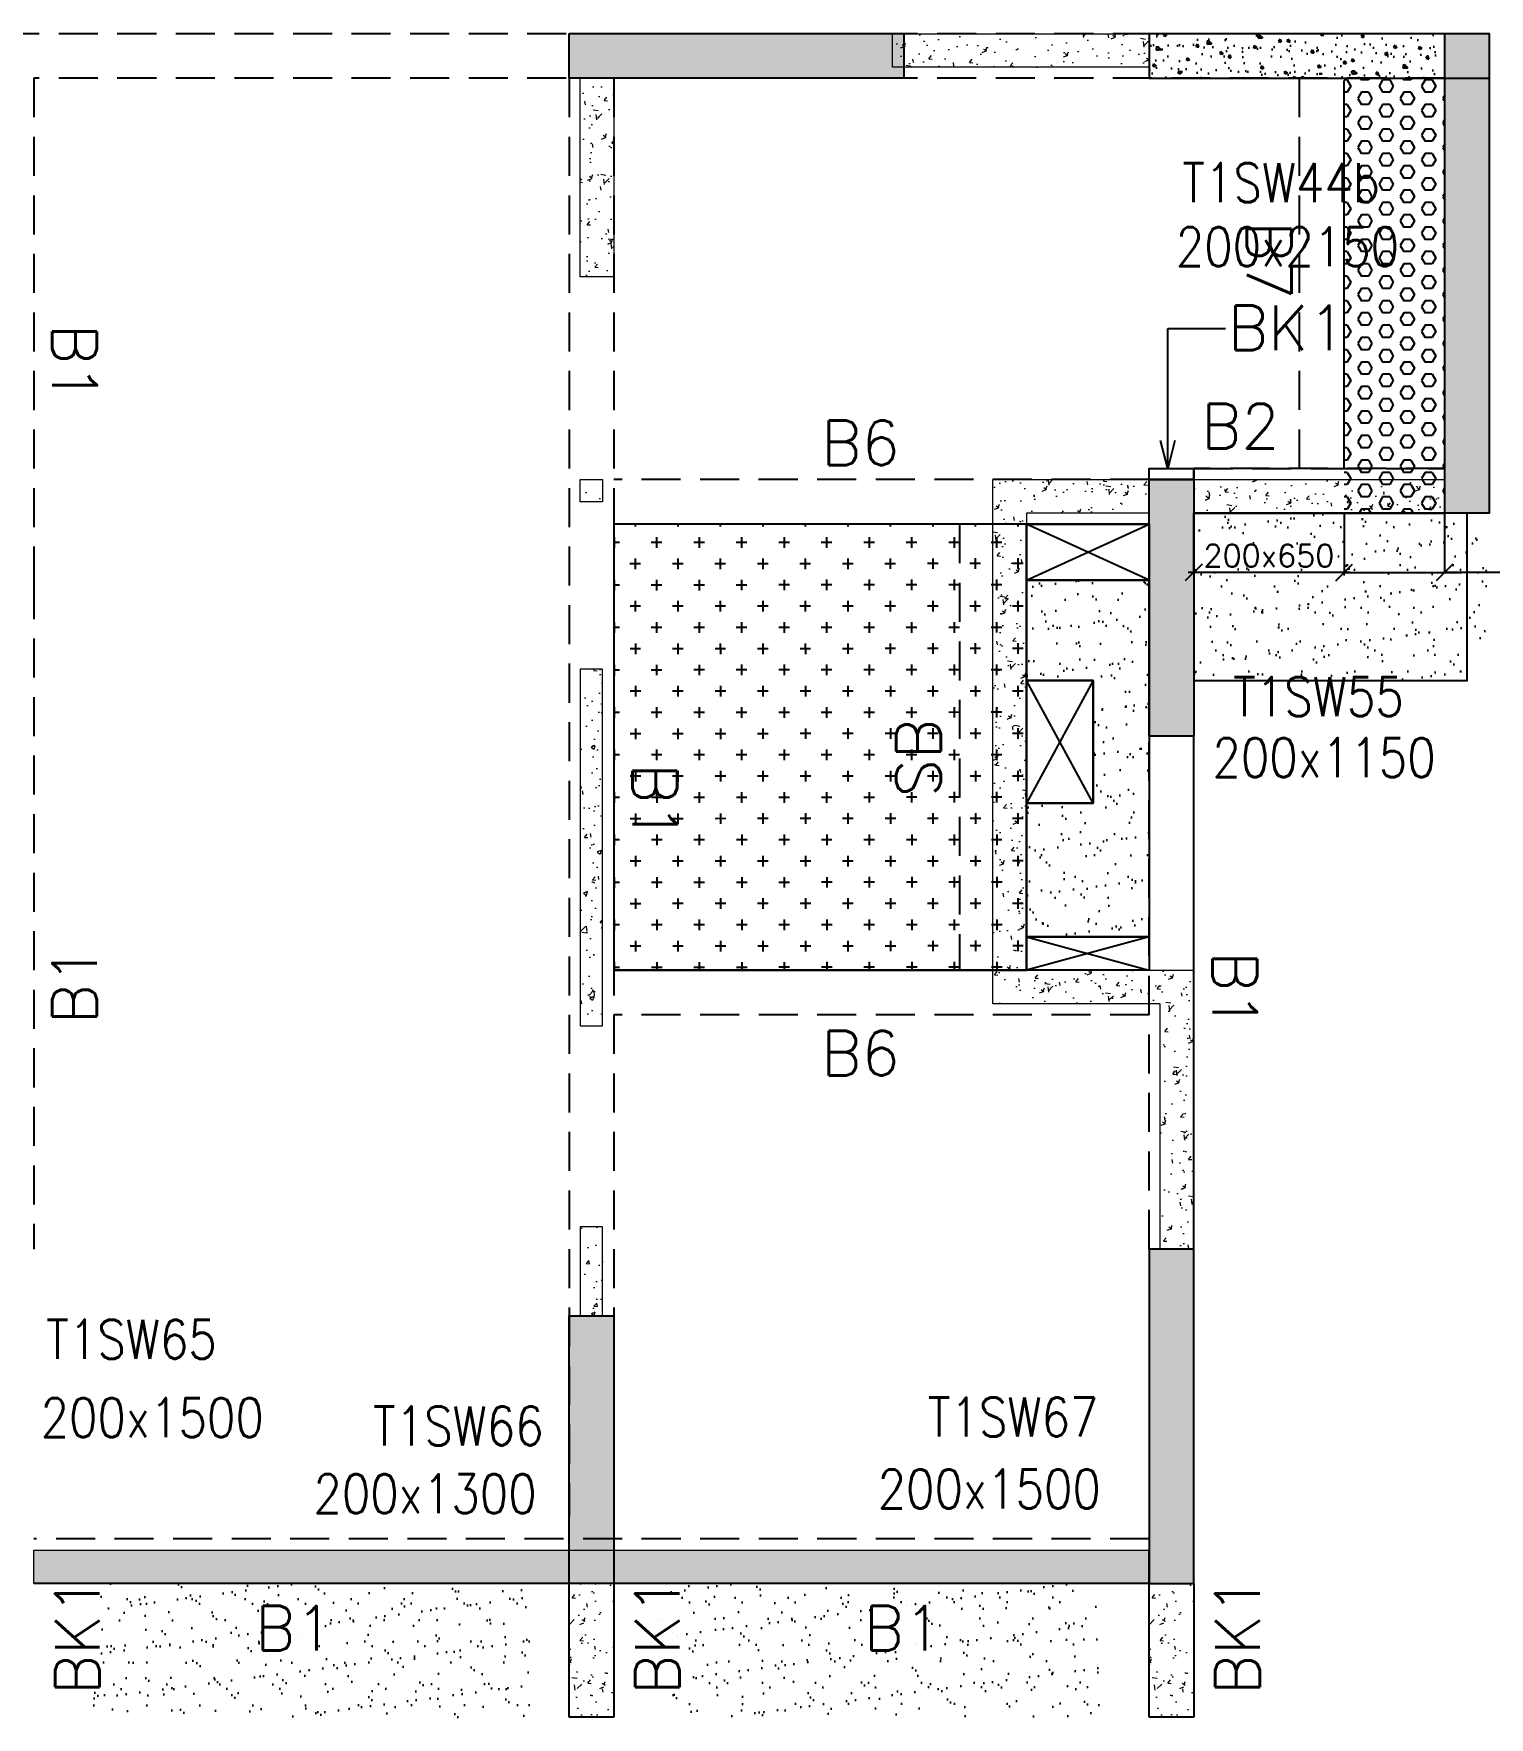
# Model space of a CAD drawing. Header units: millimetres. Extents: x 1078357 to 2594950, y -4969473 to -4636555.
# Drawn here: x 1702050 to 1708575, y -4674681 to -4667131 of the extents above; entities that cross this region are included whole.
import ezdxf

# ---------------------------------------------------------------- set-up
doc = ezdxf.new("R2010")
doc.units = ezdxf.units.MM
doc.header["$PDMODE"] = 35
for name, pattern in [('CONTINOUS', [0]), ('HIDDEN', [0.375, 0.25, -0.125]), ('New Retail block$0$CONTINOUS', [0])]:
    doc.linetypes.add(name, pattern=pattern)
doc.layers.get('0').update_dxf_attribs({"lineweight": 0})
doc.layers.get('Defpoints').update_dxf_attribs({"lineweight": 0})
for name, color, linetype, lineweight in [('A-_ANOTDIMA_D-', 6, 'Continuous', 13), ('COL. NO.', 30, 'Continuous', 25), ('COL. SIZE', 7, 'Continuous', 25), ('DIM', 9, 'Continuous', 25), ('HATCH', 8, 'Continuous', 30), ('RCC UPSTAND', 43, 'Continuous', 30), ('S-NON STR RCC WALL', 8, 'Continuous', 0)]:
    doc.layers.add(name, color=color, linetype=linetype, lineweight=lineweight)
for name, color, linetype in [('B-200x325', 201, 'HIDDEN'), ('B-200x375', 41, 'HIDDEN'), ('B-200x400', 44, 'HIDDEN'), ('B-200x650', 241, 'HIDDEN'), ('B-300xSLAB THK.', 151, 'Continuous'), ('BK1-200x650', 241, 'HIDDEN'), ('DC BEAM NO.', 7, 'Continuous'), ('DROP SLAB', 8, 'Continuous'), ('NON STR. RCC WALL', 6, 'Continuous'), ('S-COLUMN_SHEAR WALL', 1, 'Continuous'), ('S-PROJECTION', 54, 'New Retail block$0$CONTINOUS'), ('SLAB FOLD', 8, 'Continuous')]:
    doc.layers.add(name, color=color, linetype=linetype)
doc.styles.add('Roman', font='romans')
doc.styles.add('ROMANS', font='romans.shx', dxfattribs={"width": 0.85})
doc.dimstyles.new('HARESH', dxfattribs={"dimtxt": 150, "dimasz": 75, "dimexe": 0, "dimexo": 0, "dimgap": 25, "dimtad": 1, "dimdec": 0, "dimdsep": 46, "dimtxsty": 'Roman', "dimblk": 'OBLIQUE', "dimcen": 225, "dimdle": 25, "dimclrd": 2, "dimclre": 2, "dimclrt": 7, "dimadec": 8, "dimazin": 1, "dimtfac": 1, "dimtdec": 0, "dimtmove": 0, "dimatfit": 0, "dimfxl": 1, "dimlwd": -1, "dimlwe": -1, "dimarcsym": 0})
pattern_1 = [(50, (-4642745.6, 23291591.78), (182.184669, -15.9390855), [19.05, -209.55]), (355, (-4642745.6, 23291591.78), (-35.2434214, 191.0568452), [15.24, -167.6405842]), (100.4514447, (-4642730.41, 23291590.45), (146.9412471, 175.1177519), [16.1900088, -178.0902446]), (46.1842, (-4642745.6, 23291642.58), (271.0790409, -42.042328), [28.575, -314.325]), (96.6355576, (-4642723, 23291639.08), (237.404134, 247.4261246), [24.2850231, -267.1356082]), (351.1841512, (-4642745.6, 23291642.58), (237.404134, 247.4261246), [22.859967, -251.459732]), (21, (-4642720.2, 23291629.88), (151.6143913, -102.2651982), [19.05, -209.55]), (326, (-4642720.2, 23291629.88), (61.8020283, 184.1879661), [15.24, -167.64]), (71.451445, (-4642707.56, 23291621.36), (213.4164193, 81.9227689), [16.1900088, -178.0899376]), (37.5, (-4642745.6, 23291591.78), (3.08860325, 84.55503887), [0, -165.608, 0, -170.18, 0, -168.275]), (7.5, (-4642745.6, 23291591.78), (66.8196625, 100.18057482), [0, -97.028, 0, -161.798, 0, -64.135]), (327.5, (-4642802.24, 23291591.78), (135.59059517, -5.728744), [0, -63.5, 0, -198.12, 0, -262.89]), (317.5, (-4642827.64, 23291591.78), (148.1291814, 25.42649103), [0, -82.55, 0, -131.572, 0, -186.69])]

# ---------------------------------------------------------------- blocks, each defined once
blk = doc.blocks.new('_Oblique')
at = {"color": 0, "linetype": 'ByBlock', "lineweight": -2}
blk.add_line((-0.5, -0.5), (0.5, 0.5), dxfattribs=at)
blk = doc.blocks.new('*D1394')
at = {"layer": 'Defpoints', "color": 0, "ltscale": 700, "transparency": 16777216}
for p in [(1707924.4, -4669280.8, 0), (1708374.4, -4669280.8, 0), (1708374.4, -4669546.9)]:
    blk.add_point(p, dxfattribs=at)
at = {"layer": 'DIM', "color": 2, "ltscale": 700, "transparency": 16777216}
for p, q in [((1707924.4, -4669280.8), (1707924.4, -4669546.9)), ((1708374.4, -4669280.8), (1708374.4, -4669546.9)), ((1707924.4, -4669546.9), (1707849.4, -4669546.9)), ((1707924.4, -4669546.9), (1708374.4, -4669546.9)), ((1707924.4, -4669546.9), (1708374.4, -4669546.9)), ((1708374.4, -4669546.9), (1708449.4, -4669546.9)), ((1709330.7, -4669546.9), (1708374.4, -4669546.9))]:
    blk.add_line(p, q, dxfattribs=at)
at = {"layer": 'DIM', "color": 2, "ltscale": 700, "transparency": 16777216, "xscale": 75, "yscale": 75, "zscale": 75}
blk.add_blockref('_Oblique', (1707924.4, -4669546.9), dxfattribs=at)
at = {"layer": 'DIM', "color": 2, "ltscale": 700, "transparency": 16777216, "xscale": 75, "yscale": 75, "zscale": 75, "rotation": 180}
blk.add_blockref('_Oblique', (1708374.4, -4669546.9), dxfattribs=at)
at = {"layer": 'DIM', "color": 7, "ltscale": 700, "transparency": 16777216, "insert": (1708993.8, -4669471.9), "char_height": 150, "attachment_point": 5, "style": 'Roman'}
blk.add_mtext('{\\H0.666667x;200x400}', dxfattribs=at)
blk = doc.blocks.new('*D1395')
at = {"layer": 'Defpoints', "color": 0, "ltscale": 700, "transparency": 16777216}
for p in [(1707249.4, -4669280.8, 0), (1707924.4, -4669280.8), (1707249.4, -4669546.9)]:
    blk.add_point(p, dxfattribs=at)
at = {"layer": 'DIM', "color": 2, "ltscale": 700, "transparency": 16777216}
for p, q in [((1707249.4, -4669280.8), (1707249.4, -4669546.9)), ((1707924.4, -4669280.8), (1707924.4, -4669546.9)), ((1707949.4, -4669546.9), (1707224.4, -4669546.9))]:
    blk.add_line(p, q, dxfattribs=at)
at = {"layer": 'DIM', "color": 2, "ltscale": 700, "transparency": 16777216, "xscale": 75, "yscale": 75, "zscale": 75, "rotation": 180}
blk.add_blockref('_Oblique', (1707249.4, -4669546.9), dxfattribs=at)
at = {"layer": 'DIM', "color": 2, "ltscale": 700, "transparency": 16777216, "xscale": 75, "yscale": 75, "zscale": 75}
blk.add_blockref('_Oblique', (1707924.4, -4669546.9), dxfattribs=at)
at = {"layer": 'DIM', "color": 7, "ltscale": 700, "transparency": 16777216, "insert": (1707586.9, -4669471.9), "char_height": 150, "attachment_point": 5, "style": 'Roman'}
blk.add_mtext('{\\H0.666667x;200x650}', dxfattribs=at)
blk = doc.blocks.new('G$CD63B60BD')
at = {"layer": 'COL. NO.', "linetype": 'Continuous', "style": 'ROMANS', "width": 0.85}
for s, p in [('T1SW44b', (10548.3, 6194.4, 0)), ('T1SW55', (10776.3, 3890, -320.4)), ('T1SW65', (5455.6, 1007.6, -320.4)), ('T1SW67', (9407.6, 658.7, -320.4)), ('T1SW66', (6920.6, 619.5, -320.4))]:
    blk.add_text(s, height=175, dxfattribs=at).set_placement(p)
at = {"layer": 'COL. SIZE', "linetype": 'Continuous', "style": 'ROMANS', "width": 0.85}
for s, p in [('200x2150', (10519.3, 5907.3, -2.7)), ('200x1150', (10683.5, 3616.4, -320.4)), ('200x1500', (5430.6, 656.4, -320.4)), ('200x1300', (6653.5, 314.9, -320.4)), ('200x1500', (9182.7, 336.9, -320.4))]:
    blk.add_text(s, height=175, dxfattribs=at).set_placement(p)

msp = doc.modelspace()

# ---------------------------------------------------------------- hatches: boundary and pattern name
at = {"layer": 'DROP SLAB'}
h = msp.add_hatch(dxfattribs=at)
h.set_pattern_fill('CROSS', color=8, scale=15, angle=0.03079)
h.set_pattern_definition([(180.03079016, (-11442789.52, 51535698.25), (-95.19879988, -95.30117261), [47.625, -142.875]), (270.03079016, (-11442813.35, 51535722.05), (95.30117261, -95.19879988), [47.625, -142.875])])
h.paths.add_polyline_path([(1706499.7, -4669330.8), (1704649.6, -4669330.8), (1704649.6, -4671330.6), (1706499.7, -4671330.6)])
at = {"layer": 'HATCH'}
h = msp.add_hatch(dxfattribs=at)
h.set_pattern_fill('AR-SAND', color=8, scale=3, angle=179.97015)
h.set_pattern_definition([(37.4701541, (-2240808.39, 14013408.57), (-4.72361136, 146.8264517), [0, -115.824, 0, -129.54, 0, -123.825]), (7.4701541, (-2240808.39, 14013408.57), (134.9689868, 214.9772528), [0, -62.484, 0, -104.394, 0, -40.005]), (327.4701541, (-2240902.11, 14013408.62), (237.2979035, 0.3075449), [0, -38.1, 0, -137.16, 0, -179.07]), (317.4701541, (-2240902.11, 14013408.62), (229.1017424, 66.759465), [0, -19.05, 0, -89.916, 0, -102.87])])
h.paths.add_polyline_path([(1708574.9, -4669280.9), (1707249.9, -4669280.9), (1707249.9, -4669880.9), (1708574.9, -4669880.9)])
h = msp.add_hatch(dxfattribs=at)
h.set_pattern_fill('AR-SAND', color=8, scale=3, angle=179.97015)
h.set_pattern_definition([(37.4701541, (-2240808.3, 14013408.57), (-4.72361136, 146.8264517), [0, -115.824, 0, -129.54, 0, -123.825]), (7.4701541, (-2240808.3, 14013408.57), (134.9689868, 214.9772528), [0, -62.484, 0, -104.394, 0, -40.005]), (327.4701541, (-2240902.02, 14013408.62), (237.2979035, 0.3075449), [0, -38.1, 0, -137.16, 0, -179.07]), (317.4701541, (-2240902.02, 14013408.62), (229.1017424, 66.759465), [0, -19.05, 0, -89.916, 0, -102.87])])
h.paths.add_polyline_path([(1708474.7, -4669280.9), (1707250, -4669280.9), (1707250, -4670030.8), (1708474.7, -4670030.8)])
h = msp.add_hatch(dxfattribs=at)
h.set_pattern_fill('AR-SAND', color=8, scale=3, angle=359.97015)
h.set_pattern_definition([(37.47015413, (-3315333.55, 18697427.78), (-4.72361136, 146.8264517), [0, -115.824, 0, -129.54, 0, -123.825]), (7.4701541, (-3315333.55, 18697427.78), (134.9689868, 214.9772528), [0, -62.484, 0, -104.394, 0, -40.005]), (327.4701541, (-3315427.27, 18697427.83), (237.2979035, 0.3075449), [0, -38.1, 0, -137.16, 0, -179.07]), (317.4701541, (-3315427.27, 18697427.83), (229.1017424, 66.759465), [0, -19.05, 0, -89.916, 0, -102.87])])
h.paths.add_polyline_path([(1707049.6, -4671180.8), (1706499.6, -4671180.8), (1706499.6, -4670580.8), (1706799.6, -4670580.8), (1706799.6, -4670030.8), (1706499.6, -4670030.9), (1706499.6, -4669580.8), (1707049.6, -4669580.8)])
h = msp.add_hatch(dxfattribs=at)
h.set_pattern_fill('AR-SAND', color=8, scale=3, angle=179.97015)
h.set_pattern_definition([(37.47015413, (-3323658.1, 18697427.77), (-4.72361136, 146.8264517), [0, -115.824, 0, -129.54, 0, -123.825]), (7.4701541, (-3323658.1, 18697427.77), (134.9689868, 214.9772528), [0, -62.484, 0, -104.394, 0, -40.005]), (327.4701541, (-3323751.83, 18697427.82), (237.2979035, 0.3075449), [0, -38.1, 0, -137.16, 0, -179.07]), (317.4701541, (-3323751.83, 18697427.82), (229.1017424, 66.759465), [0, -19.05, 0, -89.916, 0, -102.87])])
h.paths.add_polyline_path([(1704274.9, -4674080.9), (1702274.9, -4674080.9), (1702274.9, -4674680.9), (1704274.9, -4674680.9)])
h = msp.add_hatch(dxfattribs=at)
h.set_pattern_fill('AR-SAND', color=8, scale=3, angle=179.97015)
h.set_pattern_definition([(37.47015413, (-3326208.1, 18697427.77), (-4.72361136, 146.8264517), [0, -115.824, 0, -129.54, 0, -123.825]), (7.4701541, (-3326208.1, 18697427.77), (134.9689868, 214.9772528), [0, -62.484, 0, -104.394, 0, -40.005]), (327.4701541, (-3326301.83, 18697427.82), (237.2979035, 0.3075449), [0, -38.1, 0, -137.16, 0, -179.07]), (317.4701541, (-3326301.83, 18697427.82), (229.1017424, 66.759465), [0, -19.05, 0, -89.916, 0, -102.87])])
h.paths.add_polyline_path([(1706824.9, -4674080.9), (1704824.9, -4674080.9), (1704824.9, -4674680.9), (1706824.9, -4674680.9)])
at = {"layer": 'RCC UPSTAND'}
h = msp.add_hatch(dxfattribs=at)
h.set_pattern_fill('AR-CONC', color=8, scale=20, angle=270)
h.set_pattern_definition([(320, (4918970.52, -2130488.22), (-12.550427, -143.4520365), [15, -165]), (265, (4918970.52, -2130488.22), (150.438427, 27.7502667), [12, -132]), (10.4514445, (4918969.48, -2130500.17), (137.887998, -115.7017693), [12.7480384, -140.2284224]), (316.1842, (4919010.52, -2130488.22), (-33.103856, -213.448266), [22.5, -247.5]), (6.6356355, (4919007.76, -2130506), (194.82372, -186.932389), [19.122068, -210.342752]), (261.184164, (4919010.52, -2130488.22), (194.82372, -186.932389), [18, -198]), (291, (4919000.52, -2130508.22), (-80.523778, -119.3814104), [15, -165]), (236, (4919000.52, -2130508.22), (145.030009, -48.6630664), [12, -132]), (341.4514447, (4918993.81, -2130518.16), (64.5062306, -168.0444753), [12.748038, -140.2284224]), (307.5, (4918970.52, -2130488.216), (66.57877077, -2.43197106), [0, -130.4, 0, -134, 0, -132.5]), (277.5, (4918970.52, -2130488.216), (78.8823424, -52.6139075), [0, -76.4, 0, -127.4, 0, -50.5]), (237.5, (4918970.52, -2130443.616), (-4.51097435, -106.7644872), [0, -50, 0, -156, 0, -207]), (227.5, (4918970.52, -2130423.62), (20.0209965, -116.6372339), [0, -65, 0, -103.6, 0, -147])])
h.paths.add_polyline_path([(1708374.7, -4667131.4), (1707049.7, -4667131.1), (1707049.7, -4667330.6), (1708374.7, -4667330.9)])
at = {"layer": 'S-COLUMN_SHEAR WALL', "lineweight": 25}
h = msp.add_hatch(color=1, dxfattribs=at)
h.dxf.hatch_style = 1
h.paths.add_polyline_path([(1704449.7, -4667130.8), (1705949.7, -4667130.8), (1705949.7, -4667330.8), (1704449.7, -4667330.8)])
h = msp.add_hatch(color=1, dxfattribs=at)
h.dxf.hatch_style = 1
h.paths.add_polyline_path([(1708374.7, -4667130.8), (1708574.7, -4667130.8), (1708574.7, -4669280.8), (1708374.7, -4669280.8)])
at = {"layer": 'S-COLUMN_SHEAR WALL', "lineweight": 25, "extrusion": (-1.00316e-06, -1.91639e-11, 1)}
h = msp.add_hatch(color=1, dxfattribs=at)
h.dxf.hatch_style = 1
h.paths.add_polyline_path([(1707049.7, -4669130.8), (1707249.7, -4669130.8), (1707249.7, -4670280.8), (1707049.7, -4670280.8)])
h = msp.add_hatch(color=1, dxfattribs=at)
h.dxf.hatch_style = 1
h.paths.add_polyline_path([(1707049.6, -4674080.8), (1707249.6, -4674080.8), (1707249.6, -4672580.8), (1707049.6, -4672580.8)])
at = {"layer": 'S-COLUMN_SHEAR WALL', "lineweight": 25}
h = msp.add_hatch(color=1, dxfattribs=at)
h.dxf.hatch_style = 1
h.paths.add_polyline_path([(1704649.6, -4672880.8), (1704649.6, -4674080.8), (1704449.6, -4674080.8), (1704449.6, -4672880.8)])
at = {"layer": 'S-NON STR RCC WALL'}
h = msp.add_hatch(dxfattribs=at)
h.set_pattern_fill('AR-CONC', color=256, angle=180)
h.set_pattern_definition([(50, (-4649810.34, 23291591.78), (182.184669, -15.9390855), [19.05, -209.55]), (355, (-4649810.34, 23291591.78), (-35.2434214, 191.0568452), [15.24, -167.6405842]), (100.4514447, (-4649795.16, 23291590.45), (146.9412471, 175.1177519), [16.1900088, -178.0902446]), (46.1842, (-4649810.34, 23291642.58), (271.0790409, -42.042328), [28.575, -314.325]), (96.6355576, (-4649787.75, 23291639.07), (237.404134, 247.4261246), [24.2850231, -267.1356082]), (351.1841512, (-4649810.34, 23291642.58), (237.404134, 247.4261246), [22.859967, -251.459732]), (21, (-4649784.94, 23291629.88), (151.6143913, -102.2651982), [19.05, -209.55]), (326, (-4649784.94, 23291629.88), (61.8020283, 184.1879661), [15.24, -167.64]), (71.451445, (-4649772.3, 23291621.35), (213.4164193, 81.9227689), [16.1900088, -178.0899376]), (37.5, (-4649810.34, 23291591.776), (3.08860325, 84.55503887), [0, -165.608, 0, -170.18, 0, -168.275]), (7.5, (-4649810.34, 23291591.78), (66.8196625, 100.18057482), [0, -97.028, 0, -161.798, 0, -64.135]), (327.5, (-4649866.984, 23291591.776), (135.59059517, -5.728744), [0, -63.5, 0, -198.12, 0, -262.89]), (317.5, (-4649892.38, 23291591.78), (148.1291814, 25.42649103), [0, -82.55, 0, -131.572, 0, -186.69])])
h.paths.add_polyline_path([(1705899.9, -4667130.9), (1707049.9, -4667130.9), (1707049.9, -4667280.9), (1705899.9, -4667280.9)])
h = msp.add_hatch(dxfattribs=at)
h.set_pattern_fill('AR-CONC', color=256, angle=180)
h.set_pattern_definition([(50, (-5747035.06, 27972320.94), (182.184669, -15.93908554), [19.05, -209.55]), (355, (-5747035.06, 27972320.94), (-35.2434214, 191.0568452), [15.24, -167.6405842]), (100.4514447, (-5747019.88, 27972319.61), (146.9412471, 175.1177519), [16.1900088, -178.0902446]), (46.1842, (-5747035.06, 27972371.74), (271.0790409, -42.042328), [28.575, -314.325]), (96.6355576, (-5747012.47, 27972368.24), (237.404134, 247.4261246), [24.2850231, -267.1356082]), (351.1841512, (-5747035.06, 27972371.74), (237.404134, 247.4261246), [22.859967, -251.459732]), (21, (-5747009.66, 27972359.04), (151.6143913, -102.2651982), [19.05, -209.55]), (326, (-5747009.66, 27972359.04), (61.8020283, 184.1879661), [15.24, -167.64]), (71.451445, (-5746997.02, 27972350.52), (213.4164193, 81.9227689), [16.1900088, -178.0899376]), (37.5, (-5747035.06, 27972320.94), (3.08860325, 84.55503887), [0, -165.608, 0, -170.18, 0, -168.275]), (7.5, (-5747035.06, 27972320.94), (66.8196625, 100.18057482), [0, -97.028, 0, -161.798, 0, -64.135]), (327.5, (-5747091.7, 27972320.94), (135.59059517, -5.72874399), [0, -63.5, 0, -198.12, 0, -262.89]), (317.5, (-5747117.1, 27972320.94), (148.1291814, 25.42649103), [0, -82.55, 0, -131.572, 0, -186.69])])
h.paths.add_polyline_path([(1704499.9, -4667330.9), (1704649.9, -4667330.9), (1704649.9, -4668220.8), (1704499.9, -4668220.8)])
h = msp.add_hatch(dxfattribs=at)
h.set_pattern_fill('AR-CONC', color=256, angle=180)
h.set_pattern_definition([(50, (2801774.62, -9398072.05), (182.184669, -15.9390855), [19.05, -209.55]), (355, (2801774.62, -9398072.05), (-35.2434214, 191.056845), [15.24, -167.640584]), (100.4514447, (2801789.8, -9398073.38), (146.941247, 175.117752), [16.190009, -178.0902446]), (46.1842, (2801774.62, -9398021.25), (271.079041, -42.042328), [28.575, -314.325]), (96.6355576, (2801797.2, -9398024.75), (237.404134, 247.426125), [24.285023, -267.135608]), (351.184151, (2801774.62, -9398021.25), (237.404134, 247.426125), [22.859967, -251.459732]), (21, (2801800.02, -9398033.95), (151.6143913, -102.265198), [19.05, -209.55]), (326, (2801800.02, -9398033.95), (61.802028, 184.187966), [15.24, -167.64]), (71.451445, (2801812.66, -9398042.47), (213.416419, 81.922769), [16.190009, -178.0899376]), (37.5, (2801774.623, -9398072.05), (3.08860325, 84.5550389), [0, -165.608, 0, -170.18, 0, -168.275]), (7.5, (2801774.62, -9398072.05), (66.8196625, 100.1805748), [0, -97.028, 0, -161.798, 0, -64.135]), (327.5, (2801717.98, -9398072.05), (135.5905952, -5.728744), [0, -63.5, 0, -198.12, 0, -262.89]), (317.5, (2801692.58, -9398072.05), (148.1291814, 25.426491), [0, -82.55, 0, -131.572, 0, -186.69])])
h.paths.add_polyline_path([(1704499.9, -4669130.7), (1704599.9, -4669130.7), (1704599.9, -4669230.7), (1704499.9, -4669230.7)])
h = msp.add_hatch(dxfattribs=at)
h.set_pattern_fill('AR-CONC', color=256)
h.set_pattern_definition(pattern_1)
h.paths.add_polyline_path([(1706349.8, -4671480.7), (1706349.8, -4669130.7), (1707049.8, -4669130.7), (1707049.8, -4669280.7), (1706499.8, -4669280.7), (1706499.8, -4671330.7), (1707249.8, -4671330.7), (1707249.8, -4672580.8), (1707099.8, -4672580.8), (1707099.8, -4671480.7)])
h = msp.add_hatch(dxfattribs=at)
h.set_pattern_fill('AR-CONC', color=256)
h.set_pattern_definition(pattern_1)
h.paths.add_polyline_path([(1708374.9, -4669280.7), (1707249.9, -4669280.7), (1707249.9, -4669130.7), (1708374.9, -4669130.7)])
h = msp.add_hatch(dxfattribs=at)
h.set_pattern_fill('AR-CONC', color=256, angle=180)
h.set_pattern_definition([(50, (2801787.84, -9396707.38), (182.184669, -15.9390855), [19.05, -209.55]), (355, (2801787.84, -9396707.38), (-35.2434214, 191.056845), [15.24, -167.640584]), (100.4514447, (2801803.02, -9396708.71), (146.941247, 175.117752), [16.190009, -178.0902446]), (46.1842, (2801787.84, -9396656.58), (271.079041, -42.042328), [28.575, -314.325]), (96.6355576, (2801810.43, -9396660.1), (237.404134, 247.426125), [24.285023, -267.135608]), (351.184151, (2801787.84, -9396656.58), (237.404134, 247.426125), [22.859967, -251.459732]), (21, (2801813.24, -9396669.28), (151.6143913, -102.265198), [19.05, -209.55]), (326, (2801813.24, -9396669.28), (61.802028, 184.187966), [15.24, -167.64]), (71.451445, (2801825.87, -9396677.8), (213.416419, 81.922769), [16.190009, -178.0899376]), (37.5, (2801787.84, -9396707.385), (3.08860325, 84.5550389), [0, -165.608, 0, -170.18, 0, -168.275]), (7.5, (2801787.84, -9396707.385), (66.8196625, 100.1805748), [0, -97.028, 0, -161.798, 0, -64.135]), (327.5, (2801731.195, -9396707.385), (135.5905952, -5.728744), [0, -63.5, 0, -198.12, 0, -262.89]), (317.5, (2801705.8, -9396707.38), (148.1291814, 25.426491), [0, -82.55, 0, -131.572, 0, -186.69])])
h.paths.add_polyline_path([(1704499.9, -4671580.7), (1704599.9, -4671580.7), (1704599.9, -4669980.7), (1704499.9, -4669980.7)])
h = msp.add_hatch(dxfattribs=at)
h.set_pattern_fill('AR-CONC', color=256, angle=180)
h.set_pattern_definition([(50, (1704563.12, -4712688.2), (182.18467, -15.9391), [19.05, -209.55]), (355, (1704563.12, -4712688.2), (-35.2434, 191.05685), [15.24, -167.6406]), (100.45144, (1704578.3, -4712689.53), (146.94125, 175.11775), [16.19, -178.09024]), (46.1842, (1704563.12, -4712637.4), (271.079, -42.0423), [28.575, -314.325]), (96.63556, (1704585.7, -4712640.9), (237.4041, 247.4261), [24.285, -267.1356]), (351.18415, (1704563.12, -4712637.4), (237.4041, 247.4261), [22.86, -251.4597]), (21, (1704588.52, -4712650.1), (151.6144, -102.2652), [19.05, -209.55]), (326, (1704588.52, -4712650.1), (61.802, 184.188), [15.24, -167.64]), (71.45144, (1704601.16, -4712658.62), (213.4164, 81.9228), [16.19, -178.0899]), (37.5, (1704563.12, -4712688.2), (3.0886, 84.55504), [0, -165.608, 0, -170.18, 0, -168.275]), (7.5, (1704563.12, -4712688.2), (66.81966, 100.18057), [0, -97.028, 0, -161.798, 0, -64.135]), (327.5, (1704506.48, -4712688.2), (135.5906, -5.72874), [0, -63.5, 0, -198.12, 0, -262.89]), (317.5, (1704481.08, -4712688.2), (148.12918, 25.4265), [0, -82.55, 0, -131.572, 0, -186.69])])
h.paths.add_polyline_path([(1704499.9, -4672881.1), (1704599.9, -4672881.1), (1704599.9, -4672480.7), (1704499.9, -4672480.7)])
h = msp.add_hatch(dxfattribs=at)
h.set_pattern_fill('AR-CONC', color=256)
h.set_pattern_definition([(50, (-5739970.31, 27975610.97), (182.184669, -15.93908554), [19.05, -209.55]), (355, (-5739970.31, 27975610.97), (-35.2434214, 191.0568452), [15.24, -167.6405842]), (100.4514447, (-5739955.13, 27975609.64), (146.9412471, 175.1177519), [16.1900088, -178.0902446]), (46.1842, (-5739970.31, 27975661.77), (271.0790409, -42.042328), [28.575, -314.325]), (96.6355576, (-5739947.72, 27975658.27), (237.404134, 247.4261246), [24.2850231, -267.1356082]), (351.1841512, (-5739970.3, 27975661.77), (237.404134, 247.4261246), [22.859967, -251.459732]), (21, (-5739944.91, 27975649.07), (151.6143913, -102.2651982), [19.05, -209.55]), (326, (-5739944.91, 27975649.07), (61.8020283, 184.1879661), [15.24, -167.64]), (71.451445, (-5739932.28, 27975640.55), (213.4164193, 81.9227689), [16.1900088, -178.0899376]), (37.5, (-5739970.31, 27975610.97), (3.08860325, 84.55503887), [0, -165.608, 0, -170.18, 0, -168.275]), (7.5, (-5739970.31, 27975610.97), (66.8196625, 100.18057482), [0, -97.028, 0, -161.798, 0, -64.135]), (327.5, (-5740026.954, 27975610.97), (135.59059517, -5.72874399), [0, -63.5, 0, -198.12, 0, -262.89]), (317.5, (-5740052.35, 27975610.97), (148.1291814, 25.42649103), [0, -82.55, 0, -131.572, 0, -186.69])])
h.paths.add_polyline_path([(1707046.9, -4674080.7), (1702049.8, -4674080.7), (1702049.8, -4673930.7), (1707046.9, -4673930.7)])
h = msp.add_hatch(dxfattribs=at)
h.set_pattern_fill('AR-CONC', color=256, angle=180)
h.set_pattern_definition([(50, (-7925722.63, 37565026.48), (182.184669, -15.93908554), [19.05, -209.55]), (355, (-7925722.63, 37565026.48), (-35.2434214, 191.0568452), [15.24, -167.6405842]), (100.4514447, (-7925707.45, 37565025.16), (146.9412471, 175.1177519), [16.1900088, -178.0902446]), (46.1842, (-7925722.63, 37565077.28), (271.0790409, -42.0423279), [28.575, -314.325]), (96.6355576, (-7925700.04, 37565073.78), (237.404134, 247.4261246), [24.2850231, -267.1356082]), (351.1841512, (-7925722.63, 37565077.28), (237.404134, 247.4261246), [22.859967, -251.459732]), (21, (-7925697.23, 37565064.58), (151.61439127, -102.2651982), [19.05, -209.55]), (326, (-7925697.23, 37565064.58), (61.80202835, 184.1879661), [15.24, -167.64]), (71.451445, (-7925684.6, 37565056.06), (213.4164193, 81.9227689), [16.1900088, -178.0899376]), (37.5, (-7925722.63, 37565026.485), (3.08860325, 84.55503887), [0, -165.608, 0, -170.18, 0, -168.275]), (7.5, (-7925722.63, 37565026.485), (66.81966251, 100.18057482), [0, -97.028, 0, -161.798, 0, -64.135]), (327.5, (-7925779.27, 37565026.485), (135.59059517, -5.72874399), [0, -63.5, 0, -198.12, 0, -262.89]), (317.5, (-7925804.67, 37565026.48), (148.1291814, 25.42649103), [0, -82.55, 0, -131.572, 0, -186.69])])
h.paths.add_polyline_path([(1704649.6, -4674080.8), (1704449.6, -4674080.8), (1704449.6, -4674680.8), (1704649.6, -4674680.8), (1704649.6, -4674680.8), (1704649.6, -4674080.9)], is_closed=False)
h = msp.add_hatch(dxfattribs=at)
h.set_pattern_fill('AR-CONC', color=256, angle=180)
h.set_pattern_definition([(50, (-7923122.63, 37565026.48), (182.184669, -15.93908554), [19.05, -209.55]), (355, (-7923122.63, 37565026.48), (-35.2434214, 191.0568452), [15.24, -167.6405842]), (100.4514447, (-7923107.45, 37565025.16), (146.9412471, 175.1177519), [16.1900088, -178.0902446]), (46.1842, (-7923122.63, 37565077.28), (271.0790409, -42.0423279), [28.575, -314.325]), (96.6355576, (-7923100.04, 37565073.78), (237.404134, 247.4261246), [24.2850231, -267.1356082]), (351.1841512, (-7923122.63, 37565077.28), (237.404134, 247.4261246), [22.859967, -251.459732]), (21, (-7923097.23, 37565064.58), (151.61439127, -102.2651982), [19.05, -209.55]), (326, (-7923097.23, 37565064.58), (61.80202835, 184.1879661), [15.24, -167.64]), (71.451445, (-7923084.6, 37565056.06), (213.4164193, 81.9227689), [16.1900088, -178.0899376]), (37.5, (-7923122.63, 37565026.485), (3.08860325, 84.55503887), [0, -165.608, 0, -170.18, 0, -168.275]), (7.5, (-7923122.63, 37565026.485), (66.81966251, 100.18057482), [0, -97.028, 0, -161.798, 0, -64.135]), (327.5, (-7923179.27, 37565026.485), (135.59059517, -5.72874399), [0, -63.5, 0, -198.12, 0, -262.89]), (317.5, (-7923204.67, 37565026.48), (148.1291814, 25.42649103), [0, -82.55, 0, -131.572, 0, -186.69])])
h.paths.add_polyline_path([(1707249.6, -4674080.8), (1707049.6, -4674080.8), (1707049.6, -4674680.8), (1707249.6, -4674680.8), (1707249.6, -4674680.8), (1707249.6, -4674080.9)], is_closed=False)
at = {"layer": 'SLAB FOLD', "ltscale": 1000}
h = msp.add_hatch(dxfattribs=at)
h.set_pattern_fill('HEX', color=8, scale=10, angle=180)
h.set_pattern_definition([(180, (-495099.62, 4891862.54), (-7e-15, -54.99261315), [31.75, -63.5]), (300, (-495099.62, 4891862.54), (47.625, 27.49630658), [31.75, -63.5]), (240, (-495131.37, 4891862.54), (47.625, -27.49630658), [31.75, -63.5])])
h.paths.add_polyline_path([(1708374.4, -4669280.8), (1707924.4, -4669280.8), (1707924.8, -4667330.9), (1708374.8, -4667330.9)])

# ---------------------------------------------------------------- linework, layer by layer
at = {"layer": 'B-200x325', "ltscale": 700}
for p, q in [((1707049.5, -4669130.8, 0), (1704649.7, -4669130.8, 0)), ((1707049.7, -4671530.6, 0), (1704649.7, -4671530.6, 0))]:
    msp.add_line(p, q, dxfattribs=at)
at = {"layer": 'B-200x325', "linetype": 'Continuous', "ltscale": 700}
for p, q in [((1707049.5, -4669330.8, 0), (1704649.7, -4669330.8, 0)), ((1706499.7, -4671330.6, 0), (1706499.7, -4669330.8, 0)), ((1707049.7, -4671330.6, 0), (1704649.7, -4671330.6, 0))]:
    msp.add_line(p, q, dxfattribs=at)
at = {"layer": 'B-200x375', "ltscale": 700}
msp.add_line((1707724.5, -4669080.8, 0), (1707724.5, -4667330.8, 0), dxfattribs=at)
at = {"layer": 'B-200x375', "linetype": 'Continuous', "ltscale": 700}
msp.add_line((1707924.5, -4669080.8, 0), (1707924.5, -4667341.5, 0), dxfattribs=at)
at = {"layer": 'B-200x400', "linetype": 'HIDDEN', "ltscale": 500}
msp.add_line((1707924.4, -4669080.8, 0), (1708374.4, -4669080.8, 0), dxfattribs=at)
at = {"layer": 'B-200x400', "linetype": 'ByBlock', "ltscale": 500}
msp.add_line((1707924.4, -4669280.8, 0), (1708374.4, -4669280.8, 0), dxfattribs=at)
at = {"layer": 'B-200x650', "linetype": 'HIDDEN', "ltscale": 700}
for p, q in [((1708374.7, -4667130.9, 0), (1699499.9, -4667130.9, 0)), ((1708374.7, -4667330.9, 0), (1702049.9, -4667330.9, 0)), ((1702049.9, -4667330.9, 0), (1702049.9, -4669580.8, 0)), ((1704449.9, -4667330.9, 0), (1704449.9, -4673780.8, 0)), ((1704649.9, -4667330.9, 0), (1704649.9, -4673780.8, 0)), ((1707249.6, -4669080.8, 0), (1707924.4, -4669080.8, 0)), ((1708374.9, -4669080.9, 0), (1707249.9, -4669080.8, 0)), ((1702049.9, -4669580.8, 0), (1702049.9, -4672580.8, 0)), ((1707049.9, -4672580.8, 0), (1707049.9, -4670280.8, 0)), ((1707049.9, -4673880.8, 0), (1702049.9, -4673880.8, 0))]:
    msp.add_line(p, q, dxfattribs=at)
at = {"layer": 'B-200x650', "linetype": 'Continuous', "ltscale": 700}
for p, q in [((1707249.6, -4669130.7, 0), (1707249.6, -4669080.7, 0)), ((1708574.9, -4669280.9, 0), (1707249.9, -4669280.9, 0))]:
    msp.add_line(p, q, dxfattribs=at)
at = {"layer": 'B-200x650', "linetype": 'CONTINOUS', "ltscale": 700}
for p, q in [((1707249.6, -4669280.8, 0), (1707924.4, -4669280.8, 0)), ((1707249.9, -4672580.8, 0), (1707249.9, -4670280.8, 0)), ((1707049.9, -4674080.8, 0), (1702049.9, -4674080.8, 0)), ((1704449.6, -4674680.8, 0), (1704449.6, -4674080.8, 0)), ((1704649.6, -4674080.8, 0), (1704649.6, -4674680.8, 0)), ((1707049.6, -4674680.8, 0), (1707049.6, -4674080.8, 0)), ((1707249.6, -4674080.8, 0), (1707249.6, -4674680.8, 0)), ((1704649.6, -4674680.8, 0), (1704449.6, -4674680.8, 0)), ((1707249.6, -4674680.8, 0), (1707049.6, -4674680.8, 0))]:
    msp.add_line(p, q, dxfattribs=at)
at = {"layer": 'B-300xSLAB THK.', "linetype": 'HIDDEN', "ltscale": 700}
msp.add_line((1706199.6, -4669330.8, 0), (1706199.6, -4671330.6, 0), dxfattribs=at)
at = {"layer": 'B-300xSLAB THK.', "linetype": 'ByBlock', "ltscale": 700}
msp.add_line((1706499.6, -4669330.8, 0), (1706499.6, -4671330.6, 0), dxfattribs=at)
at = {"layer": 'BK1-200x650', "linetype": 'Continuous', "ltscale": 700, "elevation": 0}
msp.add_lwpolyline([(1707249.9, -4669130.7), (1707049.9, -4669130.7), (1707049.9, -4669080.5), (1707249.9, -4669080.5)], close=True, dxfattribs=at)
at = {"layer": 'DROP SLAB', "color": 3, "linetype": 'CONTINOUS', "ltscale": 500}
for p, q in [((1707049.6, -4669580.8, 0), (1706499.6, -4669330.8, 0)), ((1706499.6, -4669580.8, 0), (1707049.4, -4669330.8, 0)), ((1706799.6, -4670580.8, 0), (1706499.6, -4670030.8, 0)), ((1706799.6, -4670030.8, 0), (1706499.6, -4670580.8, 0)), ((1707049.6, -4671180.8, 0), (1706499.6, -4671330.6, 0)), ((1706499.6, -4671180.8, 0), (1707048.8, -4671330.6, 0))]:
    msp.add_line(p, q, dxfattribs=at)
at = {"layer": 'DROP SLAB', "color": 3, "linetype": 'CONTINOUS', "ltscale": 500, "elevation": 0}
for points in [[(1706499.7, -4669330.8), (1704649.6, -4669330.8), (1704649.6, -4671330.6), (1706499.7, -4671330.6)], [(1707049.4, -4669580.8), (1706499.6, -4669580.8), (1706499.6, -4669330.9), (1707049.4, -4669330.9)], [(1706799.6, -4670580.8), (1706499.6, -4670580.8), (1706499.6, -4670030.9), (1706799.6, -4670030.9)], [(1707049.6, -4671330.6), (1706499.6, -4671330.6), (1706499.6, -4671180.8), (1707049.6, -4671180.8)]]:
    msp.add_lwpolyline(points, close=True, dxfattribs=at)
at = {"layer": 'NON STR. RCC WALL', "elevation": 0}
msp.add_lwpolyline([(1708374.7, -4667131.4), (1707049.7, -4667131.1), (1707049.7, -4667330.6), (1708374.7, -4667330.9)], close=True, dxfattribs=at)
at = {"layer": 'S-COLUMN_SHEAR WALL', "color": 1, "lineweight": 25, "elevation": 0}
for points in [[(1704449.7, -4667130.8), (1705949.7, -4667130.8), (1705949.7, -4667330.8), (1704449.7, -4667330.8)], [(1708374.7, -4667130.8), (1708574.7, -4667130.8), (1708574.7, -4669280.8), (1708374.7, -4669280.8)], [(1708374.7, -4667330.8), (1708574.7, -4667330.8), (1708574.7, -4669280.8), (1708374.7, -4669280.8)], [(1704449.6, -4672881), (1704649.6, -4672881), (1704649.6, -4674080.8), (1704449.6, -4674080.8)]]:
    msp.add_lwpolyline(points, close=True, dxfattribs=at)
at = {"layer": 'S-COLUMN_SHEAR WALL', "color": 1, "lineweight": 25, "extrusion": (-1.00316e-06, -1.91639e-11, 1), "elevation": -1.7}
for points in [[(1707049.7, -4669130.8), (1707249.7, -4669130.8), (1707249.7, -4670280.8), (1707049.7, -4670280.8)], [(1707049.6, -4674080.8), (1707249.6, -4674080.8), (1707249.6, -4672580.8), (1707049.6, -4672580.8)]]:
    msp.add_lwpolyline(points, close=True, dxfattribs=at)
at = {"layer": 'S-NON STR RCC WALL', "ltscale": 700, "elevation": 0}
for points in [[(1705899.9, -4667130.9), (1707049.9, -4667130.9), (1707049.9, -4667280.9), (1705899.9, -4667280.9)], [(1704499.9, -4667330.9), (1704649.9, -4667330.9), (1704649.9, -4668220.8), (1704499.9, -4668220.8)], [(1704499.9, -4669130.7), (1704599.9, -4669130.7), (1704599.9, -4669230.7), (1704499.9, -4669230.7)], [(1704499.9, -4671580.7), (1704599.9, -4671580.7), (1704599.9, -4669980.7), (1704499.9, -4669980.7)]]:
    msp.add_lwpolyline(points, close=True, dxfattribs=at)
at = {"layer": 'S-NON STR RCC WALL', "elevation": 0}
for points in [[(1706349.8, -4671480.7), (1706349.8, -4669130.7), (1707049.8, -4669130.7), (1707049.8, -4669280.7), (1706499.8, -4669280.7), (1706499.8, -4671330.7), (1707249.8, -4671330.7), (1707249.8, -4672580.8), (1707099.8, -4672580.8), (1707099.8, -4671480.7)], [(1708374.9, -4669280.7), (1707249.9, -4669280.7), (1707249.9, -4669130.7), (1708374.9, -4669130.7)], [(1704499.9, -4672881.1), (1704599.9, -4672881.1), (1704599.9, -4672480.7), (1704499.9, -4672480.7)], [(1707046.9, -4674080.7), (1702049.8, -4674080.7), (1702049.8, -4673930.7), (1707046.9, -4673930.7)]]:
    msp.add_lwpolyline(points, close=True, dxfattribs=at)
at = {"layer": 'S-PROJECTION', "elevation": 0}
msp.add_lwpolyline([(1708474.7, -4669280.9), (1707250, -4669280.9), (1707250, -4670030.8), (1708474.7, -4670030.8)], close=True, dxfattribs=at)
at = {"layer": 'SLAB FOLD', "color": 8, "ltscale": 1000, "elevation": 0}
msp.add_lwpolyline([(1707049.6, -4671180.8), (1706499.6, -4671180.8), (1706499.6, -4670580.8), (1706799.6, -4670580.8), (1706799.6, -4670030.8), (1706499.6, -4670030.9), (1706499.6, -4669580.8), (1707049.6, -4669580.8), (1707049.6, -4671180.8)], dxfattribs=at)

# ---------------------------------------------------------------- block references
at = {"layer": 'A-_ANOTDIMA_D-', "color": 2, "ltscale": 700}
msp.add_blockref('G$CD63B60BD', (1696650, -4674080.9, 0), dxfattribs=at)

# ---------------------------------------------------------------- texts
at = {"layer": 'B-200x325', "linetype": 'Continuous', "ltscale": 700, "style": 'ROMANS'}
for p in [(1705580.2, -4669065.6, -2.7), (1705580.2, -4671802.7, -2.7)]:
    msp.add_text('B6', height=200, rotation=359.99906, dxfattribs=at).set_placement(p)
at = {"layer": 'B-200x375', "linetype": 'Continuous', "ltscale": 700, "style": 'ROMANS'}
msp.add_text('B7', height=200, rotation=269.99906, dxfattribs=at).set_placement((1707487.8, -4667972.3, -2.7))
at = {"layer": 'B-200x650', "linetype": 'HIDDEN', "ltscale": 500, "style": 'ROMANS'}
for rotation, p in [(269.99906, (1702133, -4668432.8, -2.7)), (269.99906, (1704733.7, -4670402.1, -2.7)), (90.00094, (1702333.1, -4671572.6, -2.7)), (269.99906, (1707333.8, -4671245.1, -2.7)), (0.00094, (1703042.7, -4674381.1, -2.7)), (0.00094, (1705770.7, -4674381.1, -2.7))]:
    msp.add_text('B1', height=200, rotation=rotation, dxfattribs=at).set_placement(p)
at = {"layer": 'B-200x650', "linetype": 'CONTINOUS', "ltscale": 700, "style": 'ROMANS'}
for p in [(1702345.3, -4674580.4, 50), (1704945.3, -4674580.5, 50), (1707545.3, -4674580.5, 50)]:
    msp.add_text('BK1', height=200, rotation=90, dxfattribs=at).set_placement(p)
at = {"layer": 'B-300xSLAB THK.', "linetype": 'Continuous', "ltscale": 700, "style": 'ROMANS'}
msp.add_text('SB', height=200, rotation=90.00094, dxfattribs=at).set_placement((1706115.9, -4670555, -2.7))
at = {"layer": 'BK1-200x650', "linetype": 'Continuous', "ltscale": 700, "style": 'ROMANS'}
msp.add_text('BK1', height=200, rotation=0.00094, dxfattribs=at).set_placement((1707403, -4668550.1, -2.7))
at = {"layer": 'DC BEAM NO.', "linetype": 'Continuous', "ltscale": 500, "style": 'ROMANS'}
msp.add_text('B2', height=200, dxfattribs=at).set_placement((1707283.3, -4668990.3, -2.7))

# ---------------------------------------------------------------- dimensions: what is measured, and where the dimension line sits
at = {"layer": 'DIM', "ltscale": 700}
dim = msp.add_linear_dim(base=(1707249.4, -4669546.9, 0), p1=(1707924.4, -4669280.8, 0), p2=(1707249.4, -4669280.8, 0), angle=180, text='{\\H0.666667x;200x650}', dimstyle='HARESH', override={"dimtxsty": 'Roman', "dimtmove": 1}, dxfattribs=at)
dim.commit()
dim.dimension.update_dxf_attribs({"geometry": '*D1395', "text_midpoint": (1707586.9, -4669471.9, 0)})
dim = msp.add_linear_dim(base=(1708374.4, -4669546.9, 0), p1=(1707924.4, -4669280.8, 0), p2=(1708374.4, -4669280.8, 0), angle=180, text='{\\H0.666667x;200x400}', dimstyle='HARESH', override={"dimtxsty": 'Roman', "dimtmove": 1}, dxfattribs=at)
dim.commit()
dim.dimension.update_dxf_attribs({"geometry": '*D1394', "text_midpoint": (1708993.8, -4669525.2, 0), "dimtype": 160})

# ---------------------------------------------------------------- leaders
at = {"layer": 'BK1-200x650', "linetype": 'Continuous', "ltscale": 700}
msp.add_leader([(1707133.4, -4669080.5, 0), (1707133.4, -4668452.3, 0), (1707392.2, -4668452.3, 0)], dimstyle='HARESH', override={"dimasz": 125, "dimgap": 25, "dimtad": 0, "dimldrblk": 'Open30'}, dxfattribs=at)

doc.saveas('drawing.dxf')
